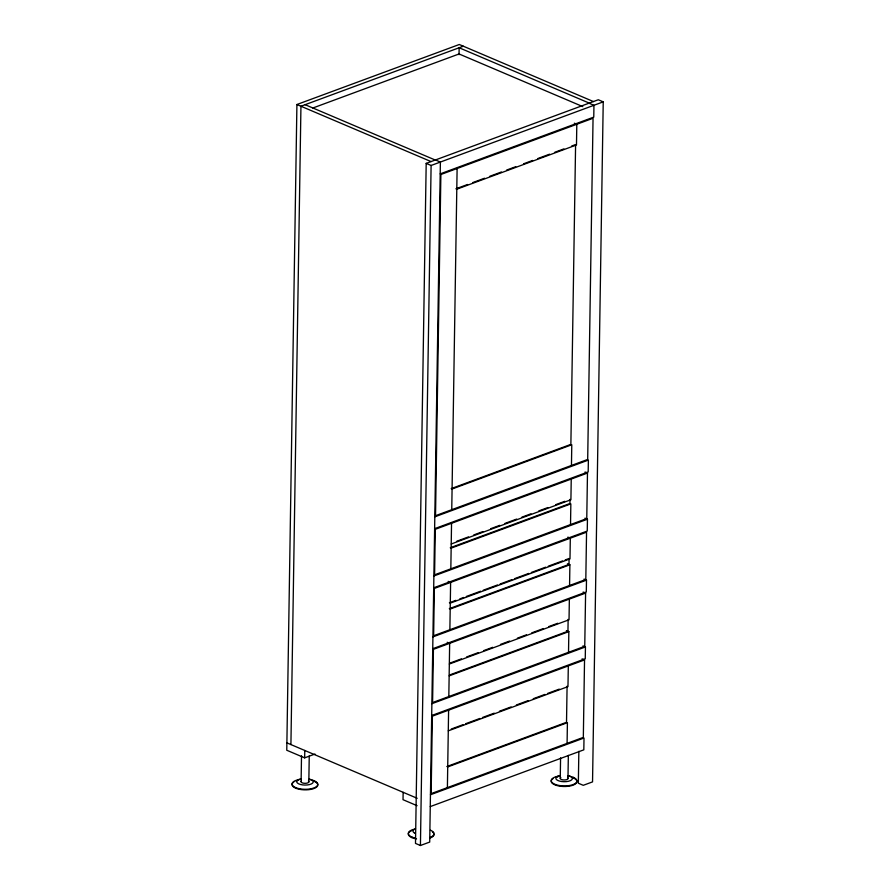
<?xml version="1.0" encoding="UTF-8"?>
<svg xmlns="http://www.w3.org/2000/svg" width="890" height="890" viewBox="0 0 890 890"><rect width="100%" height="100%" fill="white"/><g stroke="black" fill="none" stroke-linecap="round" stroke-linejoin="round"><path stroke-width="1.33" d="M593.441 101.56L459.296 44.5L296.915 104.519L286.769 750.248L304.658 757.857L314.971 754.041M290.919 744.563L300.942 106.233L463.323 46.213M295.647 788.173L295.647 787.606M301.109 781.676L301.51 755.788M304.658 757.857L304.781 750.459M308.83 781.91L309.242 756.022M403.148 792.311L403.025 799.698L417.076 805.684M411.892 837.635L411.903 837.056M578.845 751.305L578.344 783.222L583.261 785.314L592.54 781.887L603.231 101.849L598.303 99.758L426.188 163.382L415.497 843.409L420.425 845.5L429.703 842.073L440.383 162.047L435.466 159.944M420.425 845.5L431.105 165.473L426.188 163.382M447.392 787.617L448.605 710.153M448.816 696.558L449.661 643.337L447.203 642.291M449.873 629.731L450.618 582.427L448.159 581.381M450.83 568.821L451.541 523.298M451.753 509.692L457.115 168.499M459.04 54.691L459.151 47.76L589.258 103.107M560.255 778.316L560.578 757.88M567.086 686.235L566.518 722.302L446.825 766.546M568.132 619.407L567.953 631.232L449.55 674.998M570.023 499.368L569.956 503.506L450.262 547.75M567.086 743.373L567.408 722.68L447.715 766.924M568.309 665.909L567.976 686.613L448.282 730.846M568.521 652.314L568.844 631.622L566.385 630.576M569.355 599.092L569.033 619.785L449.328 664.029M569.567 585.498L569.889 564.794L567.431 563.748M570.523 524.588L570.846 503.885L451.152 548.129M571.235 479.054L570.913 499.746L451.219 543.99M571.458 465.448L571.781 444.755L452.087 488.999M567.976 778.55L568.343 755.388M573.36 777.393L573.349 777.96A12.883 5.117 0.9 0 1 573.783 784.88A12.883 5.117 0.9 0 1 556.484 785.425A12.883 5.117 0.9 0 1 553.024 778.605M584.541 659.913L583.328 737.376L431.149 793.624L432.373 716.161L584.541 659.913L582.082 658.867M585.598 593.096L584.752 646.307L432.584 702.555L433.419 649.333L585.598 593.096L583.128 592.05M587.478 473.057L586.766 518.581L434.587 574.829L435.299 529.294L587.478 473.057L585.019 472.012M582.983 645.895L585.442 646.941L585.253 658.767L431.683 715.527M584.029 579.078L586.488 580.124L586.299 591.95L432.74 648.71M584.986 518.169L587.444 519.215L587.255 531.041L433.697 587.801M312.791 108.024L459.051 53.967L582.783 106.6M431.105 165.473L603.231 101.849M440.194 173.873L593.764 117.113L593.953 105.287L589.024 103.196M455.891 188.814L467.606 184.486M472.812 182.561L484.516 178.234M489.723 176.309L501.437 171.981M506.632 170.057L515.744 166.697M523.554 163.805L532.654 160.445M537.86 158.52L549.575 154.192M554.782 152.268L563.882 148.897M571.692 146.016L575.596 144.569L570.879 444.377L451.186 488.621M456.793 189.192L576.486 144.948L576.809 124.255L574.35 123.209M434.81 516.834L588.379 460.086L588.19 471.911L434.62 528.671M456.826 541.209L468.541 536.881M473.747 534.957L482.847 531.586M490.657 528.705L499.768 525.334M504.964 523.409L516.678 519.081M521.885 517.157L530.985 513.797M538.795 510.916L547.906 507.545M555.705 504.663L564.816 501.293M433.875 575.975L587.444 519.215M449.394 602.741L455.903 600.338M459.807 598.892L463.701 597.457M466.304 596.489L480.622 591.205M483.226 590.237L497.532 584.952M500.136 583.985L511.85 579.657M514.442 578.7L528.76 573.405M531.363 572.448L545.67 567.164M548.273 566.196L562.591 560.911M565.183 559.943L569.088 558.508L568.999 564.416L449.305 608.66M450.284 603.12L569.989 558.887L570.312 538.183L567.853 537.137M450.195 609.038L569.889 564.794M432.918 636.884L586.488 580.124M449.739 663.172L461.443 658.845M466.649 656.92L478.364 652.593M483.57 650.668L492.671 647.297M500.48 644.416L509.592 641.045M517.39 638.163L526.502 634.793M531.708 632.879L543.412 628.551M548.618 626.627L557.73 623.256M449.15 675.855L568.844 631.622M431.873 703.701L585.442 646.941M451.286 729.032L463 724.705M465.603 723.737L479.91 718.452M482.514 717.485L494.228 713.157M499.435 711.232L511.138 706.905M516.345 704.98L528.048 700.653M533.255 698.728L544.969 694.4M547.572 693.444L559.276 689.116M430.437 794.759L584.007 738.01L583.818 749.836L430.259 806.596M414.807 833.285L415.285 833.441A8.244 3.271 0.9 0 1 415.497 828.812M305.114 104.686L435.232 160.033M296.915 104.519L431.06 161.58M286.892 742.861L417.199 798.285M308.396 781.131A3.872 1.535 0.9 0 1 308.229 782.655L307.584 782.955A3.872 1.535 0.9 0 1 302.889 783.055A3.872 1.535 0.9 0 1 301.276 781.287M309.553 779.462A12.883 5.117 0.9 0 1 315.127 787.439A12.883 5.117 0.9 0 1 294.457 787.016A12.883 5.117 0.9 0 1 300.753 779.284M314.203 781.32A12.883 5.117 0.9 0 1 314.637 788.24A12.883 5.117 0.9 0 1 297.338 788.785A12.883 5.117 0.9 0 1 293.878 781.965M295.981 780.942A12.883 5.117 0.9 0 1 297.727 780.408M309.219 779.039A8.244 3.271 0.9 0 1 311.189 784.023A8.244 3.271 0.9 0 1 298.55 783.767A8.244 3.271 0.9 0 1 300.976 778.872M567.542 777.771A3.872 1.535 0.9 0 1 567.375 779.295L566.73 779.596A3.872 1.535 0.9 0 1 561.635 779.573A3.872 1.535 0.9 0 1 560.856 777.56M567.642 775.947A12.883 5.117 0.9 0 1 574.706 783.845A12.883 5.117 0.9 0 1 553.825 783.779A12.883 5.117 0.9 0 1 559.899 775.924M555.961 777.304A12.883 5.117 0.9 0 1 557.83 776.825M568.365 775.68A8.244 3.271 0.9 0 1 570.334 780.664A8.244 3.271 0.9 0 1 557.696 780.408A8.244 3.271 0.9 0 1 560.122 775.513M430.46 830.203A12.883 5.117 0.9 0 1 430.126 837.434M414.54 837.924A12.883 5.117 0.9 0 1 414.951 829.068M434.053 834.464A12.883 5.117 0.9 0 1 430.115 838.002M416.542 838.914A12.883 5.117 0.9 0 1 412.226 830.403M432.451 831.872A12.883 5.117 0.9 0 1 433.686 833.129M434.376 588.423L433.63 635.738L585.809 579.49L586.555 532.187L434.376 588.423M440.873 174.496L435.522 515.699L587.689 459.451L593.052 118.259L440.873 174.496"/></g></svg>
